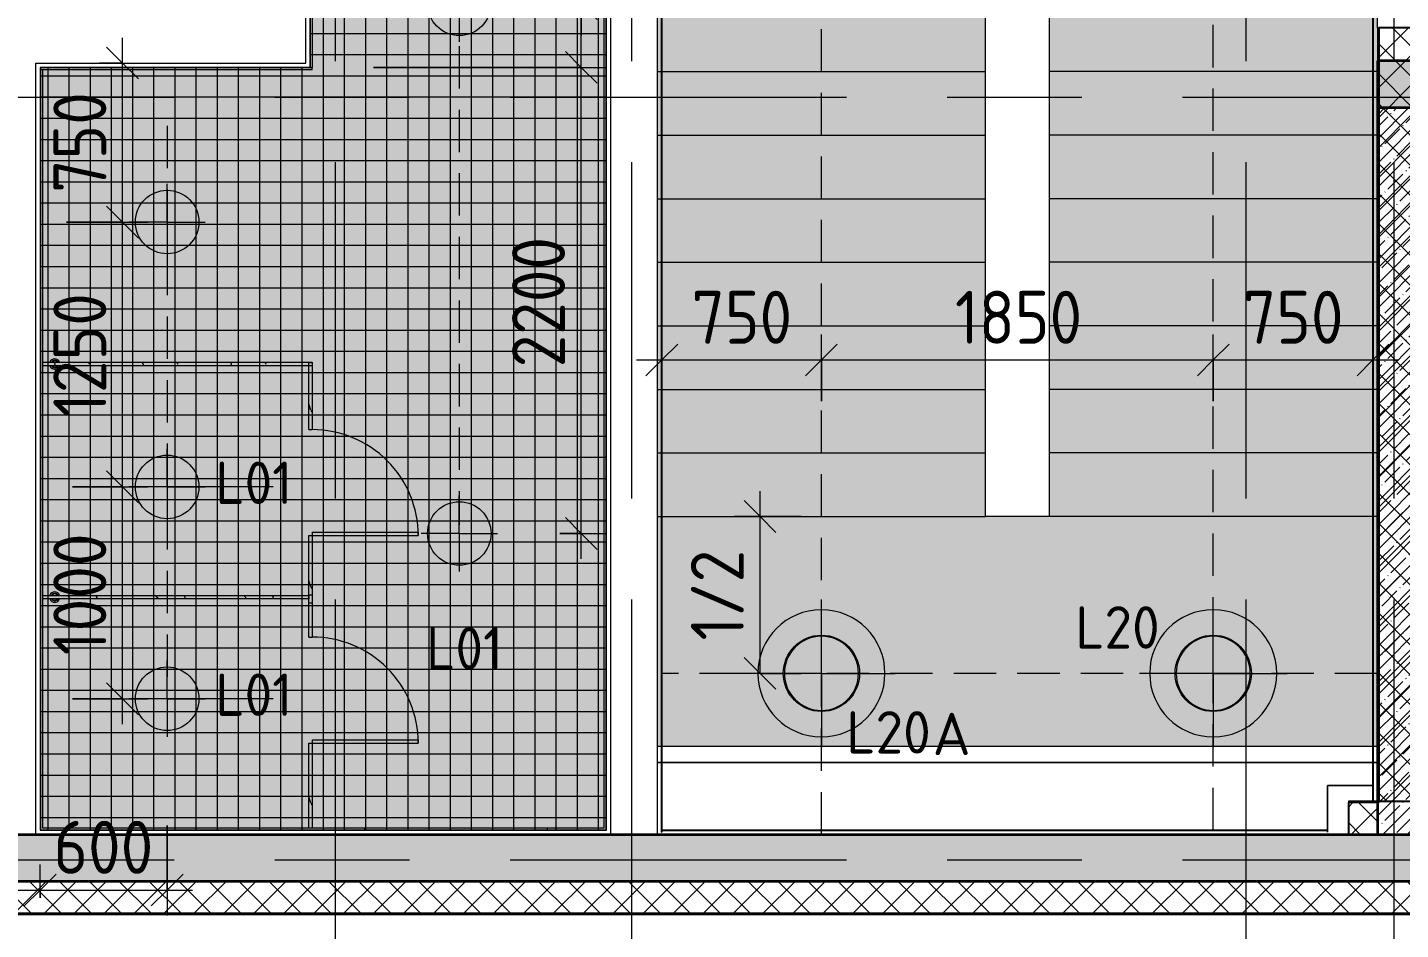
# Model space of a CAD drawing. Header units: millimetres. Extents: x 35224 to 234359, y -8553 to 29000.
# Drawn here: x 69106 to 75589, y -329 to 3928 of the extents above; entities that cross this region are included whole.
import ezdxf

# ---------------------------------------------------------------- set-up
doc = ezdxf.new("R2010")
doc.units = ezdxf.units.MM
doc.linetypes.add('ADSK_Штрих_ш2 п1', pattern=[300, 200, -100])
doc.linetypes.add('Осевая', pattern=[3175, 635, -476.25, 1587.5, -476.25])
for name, color, linetype, lineweight in [('A-ANNO-DIMS', 7, 'Continuous', 9), ('A-ANNO-DIMS-100', 7, 'Continuous', 9), ('A-CLNG-PATT', 7, 'Continuous', 9), ('A-DETL', 7, 'Continuous', 9), ('A-DETL-1', 7, 'ADSK_Штрих_ш2 п1', 9), ('A-DOOR', 7, 'Continuous', 9), ('A-GENM', 7, 'Continuous', 9), ('A-WALL', 7, 'Continuous', 9), ('E-LITE-EQPM-IDEN', 7, 'Continuous', 9), ('I-WALL', 7, 'Continuous', 9), ('S-STRS-2', 7, 'Continuous', 9), ('Оси', 7, 'Continuous', 9), ('Оси-2', 7, 'Осевая', 9)]:
    doc.layers.add(name, color=color, linetype=linetype, lineweight=lineweight)
for name, color, linetype, lineweight, true_color in [('A-ANNO-NOTE', 1, 'Continuous', 9, 0xff0000), ('A-CLNG-1', 7, 'Continuous', 9, 0xc0c0c0), ('A-WALL-1', 7, 'Continuous', 25, 0x3c3c3c), ('A-WALL-3', 7, 'Continuous', 35, 0x3c3c3c), ('A-WALL-FNSH-1', 7, 'Continuous', 13, 0x3c3c3c), ('A-WALL-FNSH-2', 7, 'Continuous', 9, 0x3c3c3c), ('G-ANNO-TEXT-1', 1, 'Continuous', 9, 0xff0000)]:
    doc.layers.add(name, color=color, linetype=linetype, lineweight=lineweight, true_color=true_color)
doc.layers.add('A-CLNG-PATT-1', color=7, linetype='Continuous', lineweight=9, transparency=1)
doc.layers.add('S-STRS-1', color=7, linetype='Continuous', lineweight=13, transparency=1)
doc.styles.add('GOST Common', font='GOST_Common.ttf', dxfattribs={"height": 200})
doc.styles.add('ISOCPEUR', font='isocpeur.ttf', dxfattribs={"width": 0.9, "height": 250})
doc.styles.add('ISOCPEUR_1', font='isocpeur.ttf', dxfattribs={"height": 200})
doc.dimstyles.new('ISO-2_5_0_9К_БОЛЬШОЙ', dxfattribs={"dimscale": 304.8, "dimtxt": 248.995294, "dimasz": 0.492126, "dimexe": 0.393701, "dimexo": 0.984252, "dimgap": 0, "dimtad": 1, "dimdec": 0, "dimrnd": 10, "dimzin": 0, "dimdsep": 46, "dimtxsty": 'ISOCPEUR', "dimblk1": 'OBLIQUE', "dimblk2": 'OBLIQUE', "dimsah": 1, "dimcen": 0.09, "dimdle": 0.393701, "dimazin": 0, "dimtfac": 1, "dimtdec": 4, "dimtix": 1, "dimtmove": 0, "dimatfit": 3, "dimfxl": 1, "dimtvp": 1, "dimtolj": 1, "dimtzin": 0, "dimarcsym": 2})
doc.dimstyles.new('ISO-2_5_0_9К_БОЛЬШОЙ_1', dxfattribs={"dimscale": 304.8, "dimtxt": 248.995294, "dimasz": 0.492126, "dimexe": 0.393701, "dimexo": 0.984252, "dimgap": 0, "dimtad": 1, "dimdec": 0, "dimrnd": 10, "dimzin": 0, "dimdsep": 46, "dimtxsty": 'ISOCPEUR', "dimblk1": 'OBLIQUE', "dimblk2": 'OBLIQUE', "dimsah": 1, "dimcen": 0.09, "dimdle": 0.393701, "dimazin": 0, "dimtfac": 1, "dimtdec": 4, "dimtix": 1, "dimtmove": 1, "dimatfit": 3, "dimfxl": 1, "dimtvp": 1, "dimtolj": 1, "dimtzin": 0, "dimarcsym": 2})
pattern_1 = [(45, (0, 0), (-70.71068, 70.71068), []), (135, (0, 0), (-70.71068, -70.71068), [])]
pattern_2 = [(45, (0, 0), (-57.02463, 57.02463), []), (45, (57.025, 0), (-57.02463, 57.02463), [100.806, -20.161, 3.353, -16.808])]
pattern_3 = [(18.435, (-1212.79, 70334.71), (832.99954, 416.50086), [158.051, -1159.038]), (49.399, (-1062.845, 70384.69), (2082.486787, 2499.010644), [76.799, -3763.143]), (46.848, (-1012.865, 70026.5), (5830.957739, 6247.5402574), [182.691, -8951.868]), (19.983, (-887.915, 70159.78), (3332.002656, 1249.49393), [97.5, -4777.508]), (0, (-1212.8, 70193.1), (416.5, 416.5), [83.3, -333.2]), (28.443, (-1129.485, 70193.1), (-5414.4962996, -2915.5071394), [227.365, -11140.87]), (354.289, (-929.565, 70301.39), (-3748.496867, 416.5263), [83.716, -4102.058]), (39.806, (-846.265, 70293.06), (-2082.48651, -1666.01521), [65.059, -3187.91])]

# ---------------------------------------------------------------- blocks, each defined once
blk = doc.blocks.new('131_Сантехническая перегородка_Дверь - СД-1-29846662-План расстановки осветительного оборудования 3 этажа в осях 12-23')
at = {"layer": 'A-DOOR'}
h = blk.add_hatch(dxfattribs=at)
h.set_pattern_fill('FP_57', color=256, style=0, pattern_type=2)
h.set_pattern_definition(pattern_3)
h.paths.add_polyline_path([(817.3, 8), (817.3, -8), (1134.7, -8), (1134.7, 8)])
at = {"layer": 'A-GENM'}
h = blk.add_hatch(dxfattribs=at)
h.set_pattern_fill('FP_57', color=256, style=0, pattern_type=2)
h.set_pattern_definition(pattern_3)
h.paths.add_polyline_path([(0, 8), (0, -8), (317.3, -8), (317.3, 8), (242.4, 8)])
at = {"layer": 'A-DOOR'}
for p, q in [((333.3, -8), (317.3, -8)), ((317.3, -8), (317.3, -508)), ((333.3, -8), (333.3, -508)), ((333.3, -508), (317.3, -508))]:
    blk.add_line(p, q, dxfattribs=at)
blk.add_arc((317.3, -8), 500, 270, 0, dxfattribs=at)
at = {"layer": 'A-GENM'}
for p, q in [((0, 8), (317.3, 8)), ((0, 8), (0, -8)), ((317.3, 8), (317.3, -8)), ((817.3, 8), (1134.7, 8)), ((817.3, 8), (817.3, -8)), ((1134.7, 8), (1134.7, -8)), ((317.3, -8), (0, -8)), ((1134.7, -8), (817.3, -8))]:
    blk.add_line(p, q, dxfattribs=at)
blk = doc.blocks.new('131_Сантехническая перегородка_Дверь_сдвиг_ - СД-1-30819161-План расстановки осветительного оборудования 3 этажа в осях 12-23')
at = {"layer": 'A-GENM'}
h = blk.add_hatch(dxfattribs=at)
h.set_pattern_fill('FP_60', color=256, style=0, pattern_type=2)
h.set_pattern_definition([(18.435, (-151, 70334.71), (832.99954, 416.50086), [158.051, -1159.038]), (49.399, (-1.06, 70384.69), (2082.486787, 2499.010644), [76.799, -3763.143]), (46.848, (48.92, 70026.5), (5830.957739, 6247.5402574), [182.691, -8951.868]), (19.983, (173.87, 70159.78), (3332.002656, 1249.49393), [97.5, -4777.508]), (0, (-151, 70193.1), (416.5, 416.5), [83.3, -333.2]), (28.443, (-67.7, 70193.1), (-5414.4962996, -2915.5071394), [227.365, -11140.87]), (354.289, (132.22, 70301.39), (-3748.496867, 416.5263), [83.716, -4102.058]), (39.806, (215.52, 70293.06), (-2082.48651, -1666.01521), [65.059, -3187.91])])
h.paths.add_polyline_path([(0, 8), (0, -8), (400, -8), (400, 8)])
at = {"layer": 'A-DOOR'}
for p, q in [((416, -8), (400, -8)), ((400, -8), (400, -508)), ((416, -8), (416, -508)), ((416, -508), (400, -508))]:
    blk.add_line(p, q, dxfattribs=at)
blk.add_arc((400, -8), 500, 270, 0, dxfattribs=at)
at = {"layer": 'A-GENM'}
for p, q in [((0, 8), (400, 8)), ((400, 8), (400, -8)), ((900, 8), (1100, 8)), ((900, 8), (900, -8)), ((1100, 8), (1100, -8)), ((400, -8), (0, -8)), ((1100, -8), (900, -8))]:
    blk.add_line(p, q, dxfattribs=at)
blk = doc.blocks.new('131_Сантехническая перегородка - СП-4-30850764-План расстановки осветительного оборудования 3 этажа в осях 12-23')
at = {"layer": 'A-GENM'}
h = blk.add_hatch(dxfattribs=at)
h.set_pattern_fill('FP_61', color=256, style=0, pattern_type=2)
h.set_pattern_definition([(108.435, (-69012.52, -2340), (-416.50086, 832.99954), [158.051, -1159.038]), (139.399, (-69062.5, -2190.06), (-2499.010644, 2082.486787), [76.799, -3763.143]), (136.848, (-68704.308, -2140.08), (-6247.5402574, 5830.957739), [182.691, -8951.868]), (109.983, (-68837.588, -2015.13), (-1249.49393, 3332.002656), [97.5, -4777.508]), (90, (-68870.9, -2340), (-416.5, 416.5), [83.3, -333.2]), (118.443, (-68870.908, -2256.7), (2915.5071394, -5414.4962996), [227.365, -11140.87]), (84.289, (-68979.2, -2056.78), (-416.5263, -3748.496867), [83.716, -4102.058]), (129.806, (-68970.87, -1973.48), (1666.01521, -2082.48651), [65.059, -3187.91])])
h.paths.add_polyline_path([(1320.2, -8), (1330, -8), (1330, 8), (56.1, 8), (56.1, -8), (1192.2, -8)])
for p, q in [((56.1, 8), (1330, 8)), ((1330, 8), (1330, -8)), ((1330, -8), (56.1, -8))]:
    blk.add_line(p, q, dxfattribs=at)
at = {"layer": 'A-GENM', "flags": 128}
for points in [[(126.7, 8), (126.3, 8.5), (126, 9), (125.6, 9.5), (125.2, 9.9), (124.8, 10.4), (124.4, 10.8), (123.9, 11.2), (123.5, 11.6), (123, 12), (122.5, 12.3), (122, 12.7), (121.5, 13), (121, 13.3), (120.5, 13.6), (119.9, 13.8), (119.4, 14), (118.8, 14.3), (118.2, 14.4), (117.6, 14.6), (117, 14.7), (116.5, 14.9), (115.9, 14.9), (115.3, 15), (114.7, 15.1), (114.1, 15.1), (113.5, 15.1), (112.8, 15), (112.2, 15), (111.7, 14.9), (111.1, 14.8), (110.5, 14.7), (109.9, 14.5), (109.3, 14.4), (108.7, 14.2), (108.2, 13.9), (107.6, 13.7), (107.1, 13.4), (106.5, 13.2), (106, 12.9), (105.5, 12.5), (105, 12.2), (104.5, 11.8), (104.1, 11.4), (103.6, 11), (103.2, 10.6), (102.8, 10.2), (102.4, 9.7), (102, 9.3), (101.6, 8.8), (101.3, 8.3), (101.1, 8)], [(101.1, -8), (101.4, -8.5), (101.8, -9), (102.2, -9.5), (102.6, -9.9), (103, -10.4), (103.4, -10.8), (103.8, -11.2), (104.3, -11.6), (104.7, -12), (105.2, -12.3), (105.7, -12.7), (106.2, -13), (106.8, -13.3), (107.3, -13.6), (107.9, -13.8), (108.4, -14), (109, -14.3), (109.6, -14.4), (110.1, -14.6), (110.7, -14.7), (111.3, -14.9), (111.9, -14.9), (112.5, -15), (113.1, -15.1), (113.7, -15.1), (114.3, -15.1), (114.9, -15), (115.5, -15), (116.1, -14.9), (116.7, -14.8), (117.3, -14.7), (117.9, -14.5), (118.5, -14.4), (119, -14.2), (119.6, -13.9), (120.2, -13.7), (120.7, -13.4), (121.2, -13.2), (121.7, -12.9), (122.3, -12.5), (122.7, -12.2), (123.2, -11.8), (123.7, -11.4), (124.1, -11), (124.6, -10.6), (125, -10.2), (125.4, -9.7), (125.8, -9.3), (126.1, -8.8), (126.5, -8.3), (126.7, -8)]]:
    blk.add_lwpolyline(points, dxfattribs=at)
at = {"layer": 'A-GENM'}
for radius, start, end in [(24.6, 19.91127, 160.08873), (17.6, 28.97309, 151.02691), (15.1, 78.86994, 146.21892), (15.1, 33.78108, 53.12397), (24.6, 199.91127, 340.08873), (17.6, 208.97309, 331.02691), (15.1, 213.78108, 233.12397), (15.1, 258.86994, 326.21892)]:
    blk.add_arc((113.9, 0), radius, start, end, dxfattribs=at)
blk = doc.blocks.new('131_Сантехническая перегородка - СП-4-30850728-План расстановки осветительного оборудования 3 этажа в осях 12-23')
at = {"layer": 'A-GENM'}
h = blk.add_hatch(dxfattribs=at)
h.set_pattern_fill('FP_62', color=256, style=0, pattern_type=2)
h.set_pattern_definition([(108.435, (-68996.37, -1240), (-416.50086, 832.99954), [158.051, -1159.038]), (139.399, (-69046.354, -1090.06), (-2499.010644, 2082.486787), [76.799, -3763.143]), (136.848, (-68688.164, -1040.08), (-6247.5402574, 5830.957739), [182.691, -8951.868]), (109.983, (-68821.444, -915.13), (-1249.49393, 3332.002656), [97.5, -4777.508]), (90, (-68854.76, -1240), (-416.5, 416.5), [83.3, -333.2]), (118.443, (-68854.764, -1156.7), (2915.5071394, -5414.4962996), [227.365, -11140.87]), (84.289, (-68963.054, -956.78), (-416.5263, -3748.496867), [83.716, -4102.058]), (129.806, (-68954.724, -873.48), (1666.01521, -2082.48651), [65.059, -3187.91])])
h.paths.add_polyline_path([(1330, -8), (1330, 8), (72.2, 8), (72.2, -8), (1208.3, -8)])
for p, q in [((72.2, 8), (1330, 8)), ((1330, 8), (1330, -8)), ((1330, -8), (72.2, -8))]:
    blk.add_line(p, q, dxfattribs=at)
at = {"layer": 'A-GENM', "flags": 128}
for points in [[(142.8, 8), (142.5, 8.5), (142.1, 9), (141.8, 9.5), (141.4, 9.9), (141, 10.4), (140.5, 10.8), (140.1, 11.2), (139.6, 11.6), (139.2, 12), (138.7, 12.3), (138.2, 12.7), (137.7, 13), (137.1, 13.3), (136.6, 13.6), (136.1, 13.8), (135.5, 14), (134.9, 14.3), (134.4, 14.4), (133.8, 14.6), (133.2, 14.7), (132.6, 14.9), (132, 14.9), (131.4, 15), (130.8, 15.1), (130.2, 15.1), (129.6, 15.1), (129, 15), (128.4, 15), (127.8, 14.9), (127.2, 14.8), (126.6, 14.7), (126, 14.5), (125.4, 14.4), (124.9, 14.2), (124.3, 13.9), (123.8, 13.7), (123.2, 13.4), (122.7, 13.2), (122.2, 12.9), (121.7, 12.5), (121.2, 12.2), (120.7, 11.8), (120.2, 11.4), (119.8, 11), (119.3, 10.6), (118.9, 10.2), (118.5, 9.7), (118.1, 9.3), (117.8, 8.8), (117.4, 8.3), (117.3, 8)], [(117.3, -8), (117.6, -8.5), (117.9, -9), (118.3, -9.5), (118.7, -9.9), (119.1, -10.4), (119.5, -10.8), (120, -11.2), (120.4, -11.6), (120.9, -12), (121.4, -12.3), (121.9, -12.7), (122.4, -13), (122.9, -13.3), (123.5, -13.6), (124, -13.8), (124.6, -14), (125.1, -14.3), (125.7, -14.4), (126.3, -14.6), (126.9, -14.7), (127.5, -14.9), (128.1, -14.9), (128.7, -15), (129.3, -15.1), (129.9, -15.1), (130.5, -15.1), (131.1, -15), (131.7, -15), (132.3, -14.9), (132.9, -14.8), (133.4, -14.7), (134, -14.5), (134.6, -14.4), (135.2, -14.2), (135.7, -13.9), (136.3, -13.7), (136.8, -13.4), (137.4, -13.2), (137.9, -12.9), (138.4, -12.5), (138.9, -12.2), (139.4, -11.8), (139.8, -11.4), (140.3, -11), (140.7, -10.6), (141.1, -10.2), (141.5, -9.7), (141.9, -9.3), (142.3, -8.8), (142.6, -8.3), (142.8, -8)]]:
    blk.add_lwpolyline(points, dxfattribs=at)
at = {"layer": 'A-GENM'}
for radius, start, end in [(24.6, 19.91127, 160.08873), (17.6, 28.97309, 151.02691), (15.1, 78.86994, 146.21892), (15.1, 33.78108, 53.12397), (24.6, 199.91127, 340.08873), (17.6, 208.97309, 331.02691), (15.1, 213.78108, 233.12397), (15.1, 258.86994, 326.21892)]:
    blk.add_arc((130, 0), radius, start, end, dxfattribs=at)
blk = doc.blocks.new('Зашивка приборов отопления38 - Зашивка приборов отопления-33325280-План расстановки осветительного оборудования 3 этажа в осях 12-23')
at = {"layer": 'A-WALL'}
for p, q in [((120704.7, 17931.2), (124104.7, 17931.2)), ((124104.7, 17931.2), (120704.7, 17931.2)), ((120704.7, 17856.2), (124104.7, 17856.2))]:
    blk.add_line(p, q, dxfattribs=at)
blk = doc.blocks.new('DIMBLOCK13-План расстановки осветительного оборудования 3 этажа в осях 12-23')
at = {"layer": 'A-ANNO-DIMS-100', "lineweight": 20}
for p, q in [((71720.9, 3740), (71645.9, 3815)), ((71720.9, 3740), (71795.9, 3665)), ((71720.9, 1540), (71645.9, 1615)), ((71720.9, 1540), (71795.9, 1465))]:
    blk.add_line(p, q, dxfattribs=at)
at = {"layer": 'A-ANNO-DIMS-100'}
for p, q in [((70740, 3740), (71840.9, 3740)), ((71720.9, 3740), (70740, 3740)), ((71720.9, 1420), (71720.9, 3740)), ((71620.4, 1540), (71840.9, 1540)), ((71720.9, 1540), (71620.4, 1540))]:
    blk.add_line(p, q, dxfattribs=at)
at = {"layer": 'A-ANNO-DIMS-100', "color": 0, "insert": (71394.3, 2324), "char_height": 250, "width": 758.478, "attachment_point": 1, "rotation": 90, "line_spacing_factor": 1.149209, "style": 'ISOCPEUR'}
blk.add_mtext('2200', dxfattribs=at)
blk = doc.blocks.new('_Oblique')
at = {"color": 0, "linetype": 'ByBlock', "lineweight": -2}
blk.add_line((-0.5, -0.5), (0.5, 0.5), dxfattribs=at)
blk = doc.blocks.new('DIMBLOCK14-План расстановки осветительного оборудования 3 этажа в осях 12-23')
at = {"layer": 'A-ANNO-DIMS-100'}
for p, q in [((71720.9, 4616.1), (71720.9, 4042.1)), ((71620.4, 4040), (71840.9, 4040)), ((71720.9, 4040), (71620.4, 4040)), ((71720.9, 4042.1), (71720.9, 3890)), ((71720.9, 3740), (71720.9, 4040)), ((70740, 3740), (71840.9, 3740)), ((71720.9, 3740), (70740, 3740))]:
    blk.add_line(p, q, dxfattribs=at)
at = {"layer": 'A-ANNO-DIMS-100', "lineweight": 20}
for p, q in [((71720.9, 4040), (71645.9, 4115)), ((71720.9, 4040), (71795.9, 3965)), ((71720.9, 3740), (71645.9, 3815)), ((71720.9, 3740), (71795.9, 3665))]:
    blk.add_line(p, q, dxfattribs=at)
at = {"layer": 'A-ANNO-DIMS-100', "color": 0, "insert": (71394.3, 4142.1), "char_height": 250, "width": 568.858, "attachment_point": 1, "rotation": 90, "line_spacing_factor": 1.149209, "style": 'ISOCPEUR'}
blk.add_mtext('300', dxfattribs=at)
blk = doc.blocks.new('DIMBLOCK16-План расстановки осветительного оборудования 3 этажа в осях 12-23')
at = {"layer": 'A-ANNO-DIMS-100', "lineweight": 20}
for p, q in [((69554.8, 1760), (69479.8, 1835)), ((69554.8, 1760), (69629.8, 1685)), ((69554.8, 760), (69479.8, 835)), ((69554.8, 760), (69629.8, 685))]:
    blk.add_line(p, q, dxfattribs=at)
at = {"layer": 'A-ANNO-DIMS-100'}
for p, q in [((69318, 1760), (69674.8, 1760)), ((69554.8, 1760), (69318, 1760)), ((69554.8, 640), (69554.8, 1760)), ((69318, 760), (69674.8, 760)), ((69554.8, 760), (69318, 760))]:
    blk.add_line(p, q, dxfattribs=at)
at = {"layer": 'A-ANNO-DIMS-100', "color": 0, "insert": (69228.2, 965.5), "char_height": 250, "width": 706.764, "attachment_point": 1, "rotation": 90, "line_spacing_factor": 1.149209, "style": 'ISOCPEUR'}
blk.add_mtext('1000', dxfattribs=at)
blk = doc.blocks.new('DIMBLOCK17-План расстановки осветительного оборудования 3 этажа в осях 12-23')
at = {"layer": 'A-ANNO-DIMS-100', "lineweight": 20}
for p, q in [((69554.8, 3009.1), (69479.8, 3084.1)), ((69554.8, 3009.1), (69629.8, 2934.1)), ((69554.8, 1760), (69479.8, 1835)), ((69554.8, 1760), (69629.8, 1685))]:
    blk.add_line(p, q, dxfattribs=at)
at = {"layer": 'A-ANNO-DIMS-100'}
for p, q in [((69290.5, 3009.1), (69674.8, 3009.1)), ((69554.8, 3009.1), (69290.5, 3009.1)), ((69554.8, 1760), (69554.8, 3009.1)), ((69318, 1760), (69674.8, 1760)), ((69554.8, 1760), (69318, 1760))]:
    blk.add_line(p, q, dxfattribs=at)
at = {"layer": 'A-ANNO-DIMS-100', "color": 0, "insert": (69228.2, 2090.1), "char_height": 250, "width": 706.764, "attachment_point": 1, "rotation": 90, "line_spacing_factor": 1.149209, "style": 'ISOCPEUR'}
blk.add_mtext('1250', dxfattribs=at)
blk = doc.blocks.new('DIMBLOCK18-План расстановки осветительного оборудования 3 этажа в осях 12-23')
at = {"layer": 'A-ANNO-DIMS-100', "lineweight": 20}
for p, q in [((69554.8, 3760), (69479.8, 3835)), ((69554.8, 3760), (69629.8, 3685)), ((69554.8, 3009.1), (69479.8, 3084.1)), ((69554.8, 3009.1), (69629.8, 2934.1))]:
    blk.add_line(p, q, dxfattribs=at)
at = {"layer": 'A-ANNO-DIMS-100'}
for p, q in [((69554.8, 3009.1), (69554.8, 3880)), ((69445.9, 3760), (69674.8, 3760)), ((69554.8, 3760), (69445.9, 3760)), ((69290.5, 3009.1), (69674.8, 3009.1)), ((69554.8, 3009.1), (69290.5, 3009.1))]:
    blk.add_line(p, q, dxfattribs=at)
at = {"layer": 'A-ANNO-DIMS-100', "color": 0, "insert": (69228.2, 3147.5), "char_height": 250, "width": 568.858, "attachment_point": 1, "rotation": 90, "line_spacing_factor": 1.149209, "style": 'ISOCPEUR'}
blk.add_mtext('750', dxfattribs=at)
blk = doc.blocks.new('DIMBLOCK19-План расстановки осветительного оборудования 3 этажа в осях 12-23')
at = {"layer": 'A-ANNO-DIMS-100'}
for p, q in [((69765.5, 162.5), (69765.5, -262.7)), ((69765.5, -142.7), (69765.5, 162.5)), ((69165.9, -180), (69165.9, -22.7)), ((69045.9, -142.7), (69885.5, -142.7)), ((69165.9, -142.7), (69165.9, -180))]:
    blk.add_line(p, q, dxfattribs=at)
at = {"layer": 'A-ANNO-DIMS-100', "lineweight": 20}
for p, q in [((69165.9, -142.7), (69240.9, -67.7)), ((69765.5, -142.7), (69840.5, -67.7)), ((69165.9, -142.7), (69090.9, -217.7)), ((69765.5, -142.7), (69690.5, -217.7))]:
    blk.add_line(p, q, dxfattribs=at)
at = {"layer": 'A-ANNO-DIMS-100', "color": 0, "insert": (69228.7, 184), "char_height": 250, "width": 568.858, "attachment_point": 1, "line_spacing_factor": 1.149209, "style": 'ISOCPEUR'}
blk.add_mtext('600', dxfattribs=at)
blk = doc.blocks.new('DIMBLOCK171-План расстановки осветительного оборудования 3 этажа в осях 12-23')
at = {"layer": 'A-ANNO-DIMS-100', "lineweight": 20}
for p, q in [((72565, 1620), (72490, 1695)), ((72565, 1620), (72640, 1545)), ((72565, 880), (72490, 955)), ((72565, 880), (72640, 805))]:
    blk.add_line(p, q, dxfattribs=at)
at = {"layer": 'A-ANNO-DIMS-100'}
for p, q in [((72565, 880), (72565, 1740)), ((72759, 1620), (72445, 1620)), ((72565, 1620), (72759, 1620)), ((72759, 880), (72445, 880)), ((72565, 880), (72759, 880))]:
    blk.add_line(p, q, dxfattribs=at)
at = {"layer": 'A-ANNO-DIMS-100', "color": 0, "insert": (72238.4, 1034.5), "char_height": 250, "width": 517.144, "attachment_point": 1, "rotation": 90, "line_spacing_factor": 1.149209, "style": 'ISOCPEUR'}
blk.add_mtext('1/2', dxfattribs=at)
blk = doc.blocks.new('DIMBLOCK172-План расстановки осветительного оборудования 3 этажа в осях 12-23')
at = {"layer": 'A-ANNO-DIMS-100'}
for p, q in [((72101.4, 2164.9), (72101.4, 2478.9)), ((72855, 2164.9), (72855, 2478.9)), ((71981.4, 2358.9), (72855, 2358.9)), ((72101.4, 2358.9), (72101.4, 2164.9)), ((72855, 2358.9), (72855, 2164.9))]:
    blk.add_line(p, q, dxfattribs=at)
at = {"layer": 'A-ANNO-DIMS-100', "lineweight": 20}
for p, q in [((72101.4, 2358.9), (72176.4, 2433.9)), ((72855, 2358.9), (72930, 2433.9)), ((72101.4, 2358.9), (72026.4, 2283.9)), ((72855, 2358.9), (72780, 2283.9))]:
    blk.add_line(p, q, dxfattribs=at)
at = {"layer": 'A-ANNO-DIMS-100', "color": 0, "insert": (72241.2, 2685.5), "char_height": 250, "width": 568.858, "attachment_point": 1, "line_spacing_factor": 1.149209, "style": 'ISOCPEUR'}
blk.add_mtext('750', dxfattribs=at)
blk = doc.blocks.new('DIMBLOCK173-План расстановки осветительного оборудования 3 этажа в осях 12-23')
at = {"layer": 'A-ANNO-DIMS-100'}
for p, q in [((72855, 2164.9), (72855, 2478.9)), ((74705, 2164.9), (74705, 2478.9)), ((72855, 2358.9), (74705, 2358.9)), ((72855, 2358.9), (72855, 2164.9)), ((74705, 2358.9), (74705, 2164.9))]:
    blk.add_line(p, q, dxfattribs=at)
at = {"layer": 'A-ANNO-DIMS-100', "lineweight": 20}
for p, q in [((72855, 2358.9), (72930, 2433.9)), ((74705, 2358.9), (74780, 2433.9)), ((72855, 2358.9), (72780, 2283.9)), ((74705, 2358.9), (74630, 2283.9))]:
    blk.add_line(p, q, dxfattribs=at)
at = {"layer": 'A-ANNO-DIMS-100', "color": 0, "insert": (73485.5, 2685.5), "char_height": 250, "width": 706.764, "attachment_point": 1, "line_spacing_factor": 1.149209, "style": 'ISOCPEUR'}
blk.add_mtext('1850', dxfattribs=at)
blk = doc.blocks.new('DIMBLOCK174-План расстановки осветительного оборудования 3 этажа в осях 12-23')
at = {"layer": 'A-ANNO-DIMS-100'}
for p, q in [((74705, 2164.9), (74705, 2478.9)), ((75459, 2164.9), (75459, 2478.9)), ((74705, 2358.9), (75579, 2358.9)), ((74705, 2358.9), (74705, 2164.9)), ((75459, 2358.9), (75459, 2164.9))]:
    blk.add_line(p, q, dxfattribs=at)
at = {"layer": 'A-ANNO-DIMS-100', "lineweight": 20}
for p, q in [((74705, 2358.9), (74780, 2433.9)), ((75459, 2358.9), (75534, 2433.9)), ((74705, 2358.9), (74630, 2283.9)), ((75459, 2358.9), (75384, 2283.9))]:
    blk.add_line(p, q, dxfattribs=at)
at = {"layer": 'A-ANNO-DIMS-100', "color": 0, "insert": (74845, 2685.5), "char_height": 250, "width": 568.858, "attachment_point": 1, "line_spacing_factor": 1.149209, "style": 'ISOCPEUR'}
blk.add_mtext('750', dxfattribs=at)

msp = doc.modelspace()

# ---------------------------------------------------------------- hatches: boundary and pattern name
at = {"layer": 'A-CLNG-PATT'}
h = msp.add_hatch(dxfattribs=at)
h.set_pattern_fill('FP_51', color=256, style=0, pattern_type=2)
h.set_pattern_definition([(270, (70502.94, 3900), (100, 6e-15), []), (0, (70502.94, 3900), (0, 100), [])])
h.paths.add_polyline_path([(71766.8, 141), (71839, 141), (71839, 7659), (70441, 7659), (70441, 3739), (69166.9, 3739), (69166.9, 141), (70313, 141)])
at = {"layer": 'A-CLNG-PATT-1'}
msp.add_hatch(color=256, dxfattribs=at).paths.add_polyline_path([(71839, 141), (71839, 7659), (70441, 7659), (70441, 3739), (69166.9, 3739), (69166.9, 141), (71766.8, 141)])
h = msp.add_hatch(color=256, dxfattribs=at)
h.paths.add_polyline_path([(72855, 580), (72913.5, 585.8), (72969.8, 602.8), (73021.7, 630.6), (73067.1, 667.9), (73104.4, 713.3), (73132.2, 765.2), (73149.2, 821.5), (73155, 880), (73149.2, 938.5), (73132.2, 994.8), (73104.4, 1046.7), (73067.1, 1092.1), (73021.7, 1129.4), (72969.8, 1157.2), (72913.5, 1174.2), (72855, 1180), (72796.5, 1174.2), (72740.2, 1157.2), (72688.3, 1129.4), (72642.9, 1092.1), (72605.6, 1046.7), (72577.8, 994.8), (72560.8, 938.5), (72555, 880), (72560.8, 821.5), (72577.8, 765.2), (72605.6, 713.3), (72642.9, 667.9), (72688.3, 630.6), (72740.2, 602.8), (72796.5, 585.8)])
h.paths.add_polyline_path([(72855, 705), (72809.7, 711), (72767.5, 728.4), (72731.3, 756.3), (72703.4, 792.5), (72686, 834.7), (72680, 880), (72686, 925.3), (72703.4, 967.5), (72731.3, 1003.7), (72767.5, 1031.6), (72809.7, 1049), (72855, 1055), (72900.3, 1049), (72942.5, 1031.6), (72978.7, 1003.7), (73006.6, 967.5), (73024, 925.3), (73030, 880), (73024, 834.7), (73006.6, 792.5), (72978.7, 756.3), (72942.5, 728.4), (72900.3, 711)])
h = msp.add_hatch(color=256, dxfattribs=at)
h.paths.add_polyline_path([(74705, 580), (74763.5, 585.8), (74819.8, 602.8), (74871.7, 630.6), (74917.1, 667.9), (74954.4, 713.3), (74982.2, 765.2), (74999.2, 821.5), (75005, 880), (74999.2, 938.5), (74982.2, 994.8), (74954.4, 1046.7), (74917.1, 1092.1), (74871.7, 1129.4), (74819.8, 1157.2), (74763.5, 1174.2), (74705, 1180), (74646.5, 1174.2), (74590.2, 1157.2), (74538.3, 1129.4), (74492.9, 1092.1), (74455.6, 1046.7), (74427.8, 994.8), (74410.8, 938.5), (74405, 880), (74410.8, 821.5), (74427.8, 765.2), (74455.6, 713.3), (74492.9, 667.9), (74538.3, 630.6), (74590.2, 602.8), (74646.5, 585.8), (74674.5, 583)])
h.paths.add_polyline_path([(74705, 705), (74659.7, 711), (74617.5, 728.4), (74581.3, 756.3), (74553.4, 792.5), (74536, 834.7), (74530, 880), (74536, 925.3), (74553.4, 967.5), (74581.3, 1003.7), (74617.5, 1031.6), (74659.7, 1049), (74705, 1055), (74750.3, 1049), (74792.5, 1031.6), (74828.7, 1003.7), (74856.6, 967.5), (74874, 925.3), (74880, 880), (74874, 834.7), (74856.6, 792.5), (74828.7, 756.3), (74792.5, 728.4), (74750.3, 711)])
at = {"layer": 'A-WALL'}
h = msp.add_hatch(dxfattribs=at)
h.set_pattern_fill('FP_3', color=256, style=0, pattern_type=2)
h.set_pattern_definition(pattern_1)
h.paths.add_polyline_path([(74674.5, -250), (75700, -250), (75700, -100), (56627.1, -100), (56627.1, -250), (73220.6, -250)])
at = {"layer": 'I-WALL'}
h = msp.add_hatch(dxfattribs=at)
h.set_pattern_fill('FP_3', color=256, style=0, pattern_type=2)
h.set_pattern_definition(pattern_1)
h.paths.add_polyline_path([(75487, 277), (75637, 277), (75637, 3927), (75487, 3927), (75487, 591.2)])
h = msp.add_hatch(dxfattribs=at)
h.set_pattern_fill('FP_1', color=256, style=0, pattern_type=2)
h.set_pattern_definition(pattern_2)
h.paths.add_polyline_path([(75700, 3550), (84500.7, 3550), (84500.7, 3770), (75480, 3770), (75480, 3550)])
h = msp.add_hatch(dxfattribs=at)
h.set_pattern_fill('FP_1', color=256, style=0, pattern_type=2)
h.set_pattern_definition(pattern_2)
h.paths.add_polyline_path([(75480, 120), (75700, 120), (75700, 3550), (75480, 3550), (75480, 591.2)])
h = msp.add_hatch(dxfattribs=at)
h.set_pattern_fill('FP_3', color=256, style=0, pattern_type=2)
h.set_pattern_definition(pattern_1)
h.paths.add_polyline_path([(75480, 120), (75480, 270), (75343, 270), (75343, 120)])
h.paths.add_polyline_path([(38742.7, 120), (38790, 120), (38790, 270), (38742.7, 270), (38742.7, 159.2)])
h = msp.add_hatch(dxfattribs=at)
h.set_pattern_fill('FP_1', color=256, style=0, pattern_type=2)
h.set_pattern_definition(pattern_2)
h.paths.add_polyline_path([(74674.5, -100), (75700, -100), (75700, 120), (38742.7, 120), (38742.7, -100), (73220.6, -100)])
at = {"layer": 'S-STRS-1'}
for points in [[(73630, 3720), (73630, 4020), (72080, 4020), (72080, 3720), (73220.6, 3720)], [(75480, 3720), (75480, 4020), (73930, 4020), (73930, 3720), (75401.4, 3720)], [(73220.6, 3420), (73630, 3420), (73630, 3720), (72080, 3720), (72080, 3420)], [(73930, 3420), (75480, 3420), (75480, 3720), (73930, 3720)], [(73220.6, 3120), (73630, 3120), (73630, 3420), (72080, 3420), (72080, 3120)], [(75480, 3120), (75480, 3420), (73930, 3420), (73930, 3120)], [(73630, 2820), (73630, 3120), (72080, 3120), (72080, 2820), (73220.6, 2820)], [(75480, 2820), (75480, 3120), (73930, 3120), (73930, 2820)], [(73630, 2520), (73630, 2820), (72080, 2820), (72080, 2520), (73220.6, 2520)], [(75480, 2520), (75480, 2820), (73930, 2820), (73930, 2520)], [(73630, 2220), (73630, 2520), (72080, 2520), (72080, 2220), (73220.6, 2220)], [(73930, 2220), (75480, 2220), (75480, 2520), (73930, 2520)], [(73630, 1920), (73630, 2220), (72080, 2220), (72080, 1920), (73220.6, 1920)], [(73930, 1920), (75480, 1920), (75480, 2220), (73930, 2220)], [(73630, 1620), (73630, 1920), (72080, 1920), (72080, 1620), (73220.6, 1620)], [(75480, 1620), (75480, 1920), (73930, 1920), (73930, 1620)], [(74455.6, 535), (75480, 535), (75480, 1620), (72080, 1620), (72080, 535), (73220.6, 535)]]:
    msp.add_hatch(color=256, dxfattribs=at).paths.add_polyline_path(points)

# ---------------------------------------------------------------- linework, layer by layer
at = {"layer": 'A-ANNO-NOTE'}
for p, q in [((71145, 4040), (71145, 3860)), ((69765.5, 3010), (69765.5, 3190)), ((69765.5, 3010), (69585.5, 3010)), ((69765.5, 3010), (69945.5, 3010)), ((69765.5, 3010), (69765.5, 2830)), ((69765.5, 1760), (69765.5, 1940)), ((69765.5, 1760), (69585.5, 1760)), ((69765.5, 1760), (69945.5, 1760)), ((69765.5, 1760), (69765.5, 1580)), ((71145, 1540), (71145, 1720)), ((71145, 1540), (70965, 1540)), ((71145, 1540), (71325, 1540)), ((71145, 1540), (71145, 1360)), ((72855, 880), (72855, 1228.9)), ((74705, 880), (74705, 1228.9)), ((69765.5, 760), (69765.5, 940)), ((72855, 880), (72506.1, 880)), ((72855, 880), (72855, 531.1)), ((72855, 880), (73203.9, 880)), ((74705, 880), (74356.1, 880)), ((74705, 880), (74705, 531.1)), ((74705, 880), (75053.9, 880)), ((69765.5, 760), (69585.5, 760)), ((69765.5, 760), (69945.5, 760)), ((69765.5, 760), (69765.5, 580))]:
    msp.add_line(p, q, dxfattribs=at)
for centre, radius in [((71145, 4040), 150), ((69765.5, 3010), 150), ((69765.5, 1760), 150), ((71145, 1540), 150), ((72855, 880), 180), ((74705, 880), 180), ((69765.5, 760), 150)]:
    msp.add_circle(centre, radius, dxfattribs=at)
at = {"layer": 'A-CLNG-1'}
msp.add_line((70441, 3739), (69166.9, 3739), dxfattribs=at)
for centre, radius, start, end in [((72855, 880), 300, 0, 180), ((72855, 880), 300, 0, 180), ((74705, 880), 300, 0, 180), ((74705, 880), 300, 0, 180), ((72855, 880), 175, 0, 180), ((72855, 880), 175, 0, 180), ((74705, 880), 175, 0, 180), ((74705, 880), 175, 0, 180), ((72855, 880), 300, 180, 360), ((72855, 880), 300, 180, 360), ((72855, 880), 175, 180, 0), ((72855, 880), 175, 180, 360), ((74705, 880), 300, 180, 360), ((74705, 880), 300, 180, 360), ((74705, 880), 175, 180, 0), ((74705, 880), 175, 180, 360)]:
    msp.add_arc(centre, radius, start, end, dxfattribs=at)
at = {"layer": 'A-DETL'}
for p, q in [((69765.5, 1761.5), (70265.5, 1761.5)), ((69765.5, 761.5), (70265.5, 761.5))]:
    msp.add_line(p, q, dxfattribs=at)
at = {"layer": 'A-DETL-1'}
for p, q in [((72855, 120), (72855, 7680)), ((74705, 140), (74705, 7645.1)), ((71145, 6540), (71145, 1580.4)), ((69765.5, 3464.1), (69765.5, 784.1)), ((69765.5, 3009.1), (69590.5, 3009.1)), ((75480, 880), (72101.4, 880))]:
    msp.add_line(p, q, dxfattribs=at)
at = {"layer": 'A-WALL'}
msp.add_line((38742.7, -250), (75850, -250), dxfattribs=at)
at = {"layer": 'A-WALL-1'}
for p, q in [((75637, 3927), (75487, 3927)), ((75487, 3927), (75487, 277)), ((75343, 270), (75343, 120)), ((75480, 270), (75343, 270)), ((75487, 277), (75637, 277))]:
    msp.add_line(p, q, dxfattribs=at)
at = {"layer": 'A-WALL-3'}
for p, q in [((84500.7, 3770), (75480, 3770)), ((75480, 3770), (75480, 120)), ((75480, 3550), (84500.7, 3550)), ((38742.7, 120), (75700, 120)), ((75480, 120), (75700, 120)), ((38742.7, -100), (75700, -100))]:
    msp.add_line(p, q, dxfattribs=at)
at = {"layer": 'A-WALL-FNSH-1'}
for p, q in [((75487, 3927), (75482, 3927)), ((75482, 3927), (75482, 277)), ((75244, 351), (75244, 140)), ((75459, 351), (75244, 351)), ((75245, 130), (75245, 350)), ((75245, 350), (75459, 350)), ((75459, 350), (75459, 351)), ((75343, 275), (75343, 270)), ((75480, 275), (75343, 275)), ((75482, 277), (75487, 277)), ((75244, 140), (72101, 140)), ((72101, 140), (72101, 139)), ((72101, 139), (75244, 139)), ((75244, 139), (75244, 130)), ((75244, 130), (75245, 130)), ((38742.7, -253), (75853, -253))]:
    msp.add_line(p, q, dxfattribs=at)
at = {"layer": 'A-WALL-FNSH-2'}
for p, q in [((75482, 3927), (75480, 3927)), ((75480, 3927), (75480, 3770)), ((75482, 277), (75343, 277)), ((75343, 277), (75343, 275)), ((38742.7, -258), (75858, -258))]:
    msp.add_line(p, q, dxfattribs=at)
at = {"layer": 'I-WALL'}
for p, q in [((71860, 120), (71860, 7900)), ((70420, 3760), (70420, 7680)), ((70440, 7660), (70440, 3739)), ((70441, 7659), (70441, 3739)), ((71839, 141), (71839, 7659)), ((71840, 140), (71840, 7680)), ((72080, 7680), (72080, 120)), ((72100, 130), (72100, 7660)), ((72100.4, 1630.5), (72100.4, 7659)), ((72101, 7659), (72101, 130)), ((72101.4, 7659), (72101.4, 535)), ((75459, 277), (75459, 7659)), ((75460, 7660), (75460, 277)), ((75480, 3927), (75480, 7680)), ((70451, 7649), (70451, 3740)), ((71829, 151), (71829, 7649)), ((69145.9, 3760), (70420, 3760)), ((69145.9, 120), (69145.9, 3760)), ((70440, 3740), (69165.9, 3740)), ((69165.9, 3739.5), (70451, 3739.5)), ((69165.9, 3739), (69165.9, 140)), ((69166.9, 3739), (69165.9, 3739)), ((69166.9, 3739), (69166.9, 141)), ((70451, 3728.5), (69166.9, 3728.5)), ((69176.9, 3728.5), (69176.9, 151)), ((70441.4, 3740), (70451, 3740)), ((70451, 3728.5), (70451, 3739.5)), ((72101, 1640.5), (72100, 1640.5)), ((72100.4, 1630.5), (72100.4, 1630.5)), ((72100.4, 535), (72100.4, 1630.5)), ((72100.4, 1630.5), (72101.4, 1630.5)), ((72100.4, 1630.5), (72101.4, 1630.5)), ((72101, 1521), (72100, 1521)), ((72100.4, 1510.4), (72101.4, 1510.4)), ((72100.4, 1460.5), (72101.4, 1460.5)), ((75459, 1462.3), (75460, 1462.3)), ((75459, 1379.5), (75460, 1379.5)), ((72101, 1320), (72100, 1320)), ((72100.4, 1310), (72101.4, 1310)), ((72100.4, 1310), (72101.4, 1310)), ((69165.9, 140), (71840, 140)), ((69166.9, 141), (71839, 141)), ((69176.9, 151), (71829, 151)), ((70697.5, 151), (70697.5, 141)), ((71560, 151), (71560, 141)), ((72100, 130), (72101, 130))]:
    msp.add_line(p, q, dxfattribs=at)
at = {"layer": 'S-STRS-2'}
for p, q in [((73630, 3720), (73630, 4020)), ((73930, 4020), (73930, 3720)), ((72080, 3720), (73630, 3720)), ((72080, 3720), (73630, 3720)), ((73630, 3420), (73630, 3720)), ((73930, 3720), (73930, 3420)), ((75480, 3720), (73930, 3720)), ((75480, 3720), (73930, 3720)), ((72080, 3420), (73630, 3420)), ((72080, 3420), (73630, 3420)), ((73630, 3120), (73630, 3420)), ((73930, 3420), (73930, 3120)), ((75480, 3420), (73930, 3420)), ((75480, 3420), (73930, 3420)), ((72080, 3120), (73630, 3120)), ((72080, 3120), (73630, 3120)), ((73630, 2820), (73630, 3120)), ((73930, 3120), (73930, 2820)), ((75480, 3120), (73930, 3120)), ((75480, 3120), (73930, 3120)), ((72080, 2820), (73630, 2820)), ((72080, 2820), (73630, 2820)), ((73630, 2520), (73630, 2820)), ((73930, 2820), (73930, 2520)), ((75480, 2820), (73930, 2820)), ((75480, 2820), (73930, 2820)), ((72080, 2520), (73630, 2520)), ((72080, 2520), (73630, 2520)), ((73630, 2220), (73630, 2520)), ((73930, 2520), (73930, 2220)), ((75480, 2520), (73930, 2520)), ((75480, 2520), (73930, 2520)), ((72080, 2220), (73630, 2220)), ((72080, 2220), (73630, 2220)), ((73630, 1920), (73630, 2220)), ((73930, 2220), (73930, 1920)), ((75480, 2220), (73930, 2220)), ((75480, 2220), (73930, 2220)), ((72080, 1920), (73630, 1920)), ((72080, 1920), (73630, 1920)), ((73630, 1620), (73630, 1920)), ((73930, 1920), (73930, 1620)), ((75480, 1920), (73930, 1920)), ((75480, 1920), (73930, 1920)), ((72080, 1620), (73630, 1620)), ((72080, 1620), (73630, 1620)), ((73930, 1620), (73630, 1620)), ((75480, 1620), (73930, 1620)), ((75480, 1620), (73930, 1620))]:
    msp.add_line(p, q, dxfattribs=at)
at = {"layer": 'Оси'}
for p, q in [((70560, -1906.3), (70560, 593.7)), ((71960, -1906.3), (71960, 593.7)), ((74860, -1906.3), (74860, 593.7)), ((75560, -1906.3), (75560, 593.7))]:
    msp.add_line(p, q, dxfattribs=at)
at = {"layer": 'Оси-2'}
for p, q in [((74860, 593.7), (74860, 25434.4)), ((75560, 593.7), (75560, 25078.1)), ((70560, 593.7), (70560, 24850)), ((71960, 593.7), (71960, 24850)), ((38524.2, 3600), (82250, 3600)), ((38524.2, 0), (82250, 0))]:
    msp.add_line(p, q, dxfattribs=at)

# ---------------------------------------------------------------- block references
at = {"layer": 'A-GENM'}
for name, p in [('131_Сантехническая перегородка - СП-4-30850764-План расстановки осветительного оборудования 3 этажа в осях 12-23', (69120.8, 2340)), ('131_Сантехническая перегородка - СП-4-30850728-План расстановки осветительного оборудования 3 этажа в осях 12-23', (69104.7, 1240))]:
    msp.add_blockref(name, p, dxfattribs=at)
at = {"layer": 'A-GENM', "rotation": 90.00000000002345}
for name, p in [('131_Сантехническая перегородка_Дверь - СД-1-29846662-План расстановки осветительного оборудования 3 этажа в осях 12-23', (70443, 1212.8)), ('131_Сантехническая перегородка_Дверь_сдвиг_ - СД-1-30819161-План расстановки осветительного оборудования 3 этажа в осях 12-23', (70443, 151))]:
    msp.add_blockref(name, p, dxfattribs=at)
at = {"layer": 'A-WALL', "rotation": 180}
msp.add_blockref('Зашивка приборов отопления38 - Зашивка приборов отопления-33325280-План расстановки осветительного оборудования 3 этажа в осях 12-23', (196184.7, 18391.2), dxfattribs=at)

# ---------------------------------------------------------------- texts
at = {"layer": 'E-LITE-EQPM-IDEN', "char_height": 200, "attachment_point": 1, "style": 'GOST Common'}
for s, insert, width in [('L01', (69993.6, 1879.3), 472.996), ('L20', (74054, 1196.7), 529.114), ('L01', (70989.1, 1098.3), 472.996), ('L01', (69993.6, 879.3), 472.996), ('L20', (72972.9, 701.6), 529.114)]:
    msp.add_mtext(s, dxfattribs=dict(at, insert=insert, width=width))
at = {"layer": 'G-ANNO-TEXT-1', "insert": (73379.9, 694.5), "char_height": 200, "width": 224.472, "attachment_point": 1, "style": 'ISOCPEUR_1'}
msp.add_mtext('\\fISOCPEUR|b0|i0|c204|p34|;А', dxfattribs=at)

# ---------------------------------------------------------------- dimensions: what is measured, and where the dimension line sits
at = {"layer": 'A-ANNO-DIMS'}
dim = msp.add_linear_dim(base=(71720.9, 4040), p1=(70440, 3740), p2=(71320.4, 4040), angle=90, dimstyle='ISO-2_5_0_9К_БОЛЬШОЙ_1', override={"dimpost": '<>', "dimfxl": 930.092731}, dxfattribs=at)
dim.commit()
dim.dimension.update_dxf_attribs({"geometry": 'DIMBLOCK14-План расстановки осветительного оборудования 3 этажа в осях 12-23', "text_midpoint": (71560.9, 4426.5), "dimtype": 160, "text_rotation": 90})
for base, p1, p2, override, picture, middle in [((69554.8, 3760), (69590.5, 3009.1), (69145.9, 3760), {"dimpost": '<>', "dimfxl": 872.619767}, 'DIMBLOCK18-План расстановки осветительного оборудования 3 этажа в осях 12-23', (69429.8, 3384.6)), ((71720.9, 3740), (71320.4, 1540), (70440, 3740), {"dimpost": '<>', "dimfxl": 2369.614419}, 'DIMBLOCK13-План расстановки осветительного оборудования 3 этажа в осях 12-23', (71595.9, 2640)), ((69554.8, 3009.1), (69618, 1760), (69590.5, 3009.1), {"dimpost": '<>', "dimfxl": 1249.450897}, 'DIMBLOCK17-План расстановки осветительного оборудования 3 этажа в осях 12-23', (69429.8, 2384.6)), ((69554.8, 1760), (69618, 760), (69618, 1760), {"dimpost": '<>', "dimfxl": 1000}, 'DIMBLOCK16-План расстановки осветительного оборудования 3 этажа в осях 12-23', (69429.8, 1260))]:
    dim = msp.add_linear_dim(base=base, p1=p1, p2=p2, angle=90, dimstyle='ISO-2_5_0_9К_БОЛЬШОЙ', override=override, dxfattribs=at)
    dim.commit()
    dim.dimension.update_dxf_attribs({"geometry": picture, "text_midpoint": middle})
for base, p1, p2, override, picture, middle in [((72855, 2358.9), (72101.4, 2464.9), (72855, 2464.9), {"dimpost": '<>', "dimfxl": 753.60304}, 'DIMBLOCK172-План расстановки осветительного оборудования 3 этажа в осях 12-23', (72478.2, 2483.9)), ((74705, 2358.9), (72855, 2464.9), (74705, 2464.9), {"dimpost": '<>', "dimfxl": 1850}, 'DIMBLOCK173-План расстановки осветительного оборудования 3 этажа в осях 12-23', (73780, 2483.9)), ((75459, 2358.9), (74705, 2464.9), (75459, 2464.9), {"dimpost": '<>', "dimfxl": 754}, 'DIMBLOCK174-План расстановки осветительного оборудования 3 этажа в осях 12-23', (75082, 2483.9)), ((69765.5, -142.7), (69165.9, 120), (69765.5, 462.5), {"dimpost": '<>', "dimfxl": 690.543482}, 'DIMBLOCK19-План расстановки осветительного оборудования 3 этажа в осях 12-23', (69465.7, -17.7))]:
    dim = msp.add_linear_dim(base=base, p1=p1, p2=p2, dimstyle='ISO-2_5_0_9К_БОЛЬШОЙ', override=override, dxfattribs=at)
    dim.commit()
    dim.dimension.update_dxf_attribs({"geometry": picture, "text_midpoint": middle})
dim = msp.add_linear_dim(base=(72565, 1620), p1=(72459, 880), p2=(72459, 1620), angle=90, text='1/2', dimstyle='ISO-2_5_0_9К_БОЛЬШОЙ', override={"dimpost": '<>', "dimfxl": 740}, dxfattribs=at)
dim.commit()
dim.dimension.update_dxf_attribs({"geometry": 'DIMBLOCK171-План расстановки осветительного оборудования 3 этажа в осях 12-23', "text_midpoint": (72440, 1250)})

doc.saveas('drawing.dxf')
